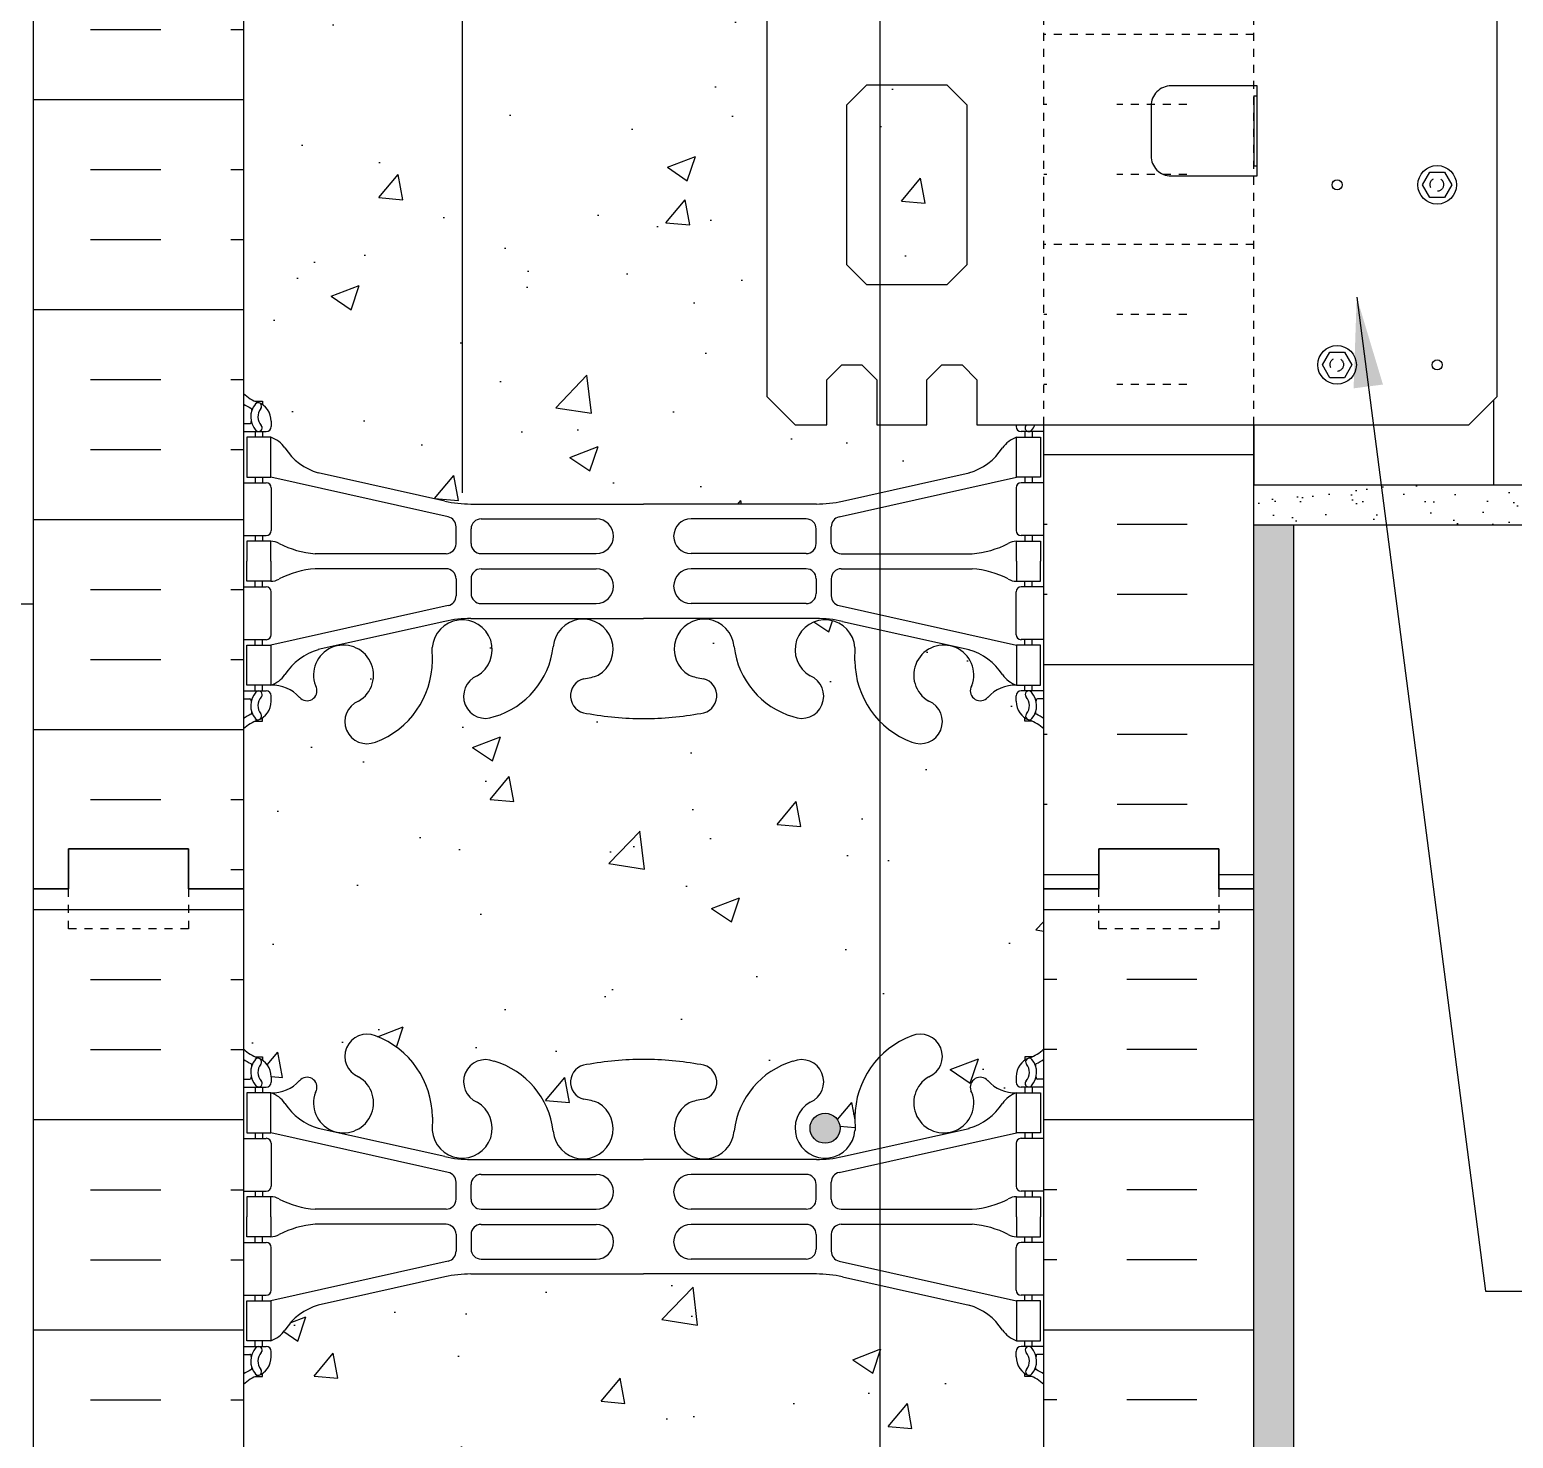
# Model space of a CAD drawing. Header units: inches. Extents: x 109 to 207.6, y 84.6 to 151.9.
# Drawn here: x 172.31 to 190.85, y 117.05 to 134.66 of the extents above; entities that cross this region are included whole.
import ezdxf

# ---------------------------------------------------------------- set-up
doc = ezdxf.new("R2010")
doc.units = ezdxf.units.IN
doc.header["$LTSCALE"] = 0.5
doc.header["$MEASUREMENT"] = 0
doc.linetypes.add('DASHED2', pattern=[0.375, 0.25, -0.125])
doc.linetypes.add('HIDDEN2', pattern=[0.1875, 0.125, -0.0625])
for name, color, linetype in [('HATCH', 12, 'Continuous'), ('line25', 2, 'Continuous'), ('LINE3', 3, 'Continuous'), ('LINE50', 5, 'Continuous'), ('LINE9', 9, 'Continuous'), ('TEXT', 4, 'Continuous'), ('Web_Edge', 9, 'Continuous')]:
    doc.layers.add(name, color=color, linetype=linetype)
doc.styles.add('DIM', font='romans.shx', dxfattribs={"width": 0.7})
doc.dimstyles.new('ext_12', dxfattribs={"dimscale": 12, "dimtxt": 0.09375, "dimasz": 0.09375, "dimexe": 0.09375, "dimexo": 0.0625, "dimgap": 0.0625, "dimtad": 1, "dimdec": 1, "dimzin": 3, "dimdsep": 46, "dimlunit": 4, "dimtxsty": 'DIM', "dimcen": 0.09, "dimdle": 0.09375, "dimclrt": 4, "dimadec": 0, "dimazin": 0, "dimtfac": 1, "dimtdec": 1, "dimtmove": 2, "dimatfit": 3, "dimfxl": 1, "dimfrac": 2, "dimtolj": 1, "dimtzin": 0, "dimarcsym": 0})
pattern_1 = [(37.5, (76.51806, 8.59527), (-0.0157483, 0.4817059), [0, -0.38, 0, -0.425, 0, -0.40625]), (7.5, (76.51806, 8.5953), (0.4424442, 0.7055365), [0, -0.205, 0, -0.3425, 0, -0.13125]), (327.5, (76.21056, 8.59527), (0.7785355, 0.0014148), [0, -0.125, 0, -0.45, 0, -0.5875]), (317.5, (76.21056, 8.5953), (0.7515317, 0.219419), [0, -0.0625, 0, -0.295, 0, -0.3375])]

msp = doc.modelspace()

# ---------------------------------------------------------------- hatches: boundary and pattern name
at = {"layer": 'HATCH'}
h = msp.add_hatch(dxfattribs=at)
h.set_pattern_fill('AR-CONC', color=256, scale=0.5)
h.paths.add_polyline_path([(177.712, 145.28, 0.39233), (177.338, 144.933), (177.339, 144.788, -0.316114), (176.63, 143.752, -1), (176.416, 144.263, 2.155404), (175.878, 144.458), (175.889, 144.436, -0.834375), (175.678, 144.311, 0.23174), (175.32, 144.462), (175.215, 144.462), (175.215, 144.392), (175.263, 144.392, -0.414214), (175.325, 144.329), (175.325, 144.262, -0.249069), (175.215, 144.055), (175.215, 144.013), (175.125, 144.013, 0.088416), (174.979, 143.916), (174.979, 141.916), (174.979, 139.916, 0.088416), (175.125, 139.818), (175.215, 139.818), (175.215, 139.777, -0.249069), (175.325, 139.569), (175.325, 139.502, -0.414214), (175.263, 139.439), (175.215, 139.439), (175.215, 139.369), (175.32, 139.369, 0.231736), (175.678, 139.52, -0.8344), (175.889, 139.395), (175.878, 139.374, 2.155404), (176.416, 139.568, -1), (176.63, 140.079, -0.311223), (177.339, 139.063), (177.338, 138.898, 0.39233), (177.712, 138.551)])
h.paths.add_polyline_path([(182.929, 144.013, -0.19384), (182.619, 144.768), (182.62, 144.933, 1.661382), (182.059, 144.58, -1), (181.845, 144.069, -0.307094), (181.107, 144.965, 1.604516), (180.548, 144.589, 0.055617), (180.727, 144.543, -0.843243), (180.693, 144.111, -0.047544), (179.979, 144.046, -0.047544), (179.265, 144.111, -0.843243), (179.231, 144.543, 0.055617), (179.41, 144.589, 1.604516), (178.852, 144.965, -0.307094), (178.113, 144.069, -0.535521), (177.729, 144.325), (177.729, 139.507, -0.534553), (178.113, 139.762, -0.307094), (178.852, 138.866, 1.604516), (179.41, 139.242, 0.055617), (179.231, 139.288, -0.843243), (179.265, 139.72, -0.047544), (179.979, 139.785, -0.047544), (180.693, 139.72, -0.843243), (180.727, 139.288, 0.055617), (180.548, 139.242, 1.604516), (181.107, 138.866, -0.307094), (181.845, 139.762, -1), (182.059, 139.251, 1.661382), (182.62, 138.898), (182.62, 139.044, -0.198464), (182.929, 139.818)])
h.paths.add_polyline_path([(184.979, 143.916, 0.08841), (184.833, 144.013), (184.743, 144.013), (184.743, 144.055, -0.249069), (184.633, 144.262), (184.633, 144.329, -0.414214), (184.696, 144.392), (184.743, 144.392), (184.743, 144.462), (184.638, 144.462, 0.231736), (184.28, 144.311, -0.8344), (184.069, 144.436), (184.081, 144.458, 2.155404), (183.542, 144.263, -1), (183.328, 143.752, -0.110704), (182.929, 144.013), (182.929, 139.818, -0.110704), (183.328, 140.079, -1), (183.542, 139.568, 2.155404), (184.081, 139.374), (184.069, 139.395, -0.834375), (184.28, 139.52, 0.23174), (184.638, 139.369), (184.743, 139.369), (184.743, 139.439), (184.696, 139.439, -0.414214), (184.633, 139.502), (184.633, 139.569, -0.249069), (184.743, 139.777), (184.743, 139.818), (184.833, 139.818, 0.08841), (184.979, 139.916), (184.979, 141.916)])
h.paths.add_polyline_path([(183.919, 139.247, -1), (183.544, 139.247, -1)], flags=16)
h.paths.add_polyline_path([(184.638, 147.562), (184.743, 147.562), (184.743, 147.632), (184.696, 147.632, -0.414214), (184.633, 147.694), (184.633, 147.762, -0.249069), (184.743, 147.969), (184.743, 148.011), (184.833, 148.011, 0.08841), (184.979, 148.108), (184.979, 148.92, 0.508806), (184.256, 148.867, 0.520567), (183.85, 148.867, 0.520567), (183.457, 148.867, 0.520567), (183.103, 148.867, 0.191784), (182.979, 148.949, 0.191784), (182.855, 148.867, 0.520567), (182.502, 148.867, 0.520567), (182.109, 148.867, 0.520567), (181.702, 148.867, 0.520567), (180.969, 148.907, 0.520567), (180.235, 148.867, 0.520567), (179.829, 148.867, 0.520567), (179.436, 148.867, 0.520567), (179.082, 148.867, 0.520567), (178.754, 148.867, 0.520567), (178.243, 148.867, 0.520567), (177.811, 148.867, 0.136067), (177.712, 148.949), (177.712, 146.731, 0.018252), (177.821, 146.727), (179.979, 146.727), (182.137, 146.727, 0.054974), (182.464, 146.763), (184.045, 147.116, 0.17445), (184.452, 147.412, -0.168672)])
h.paths.add_polyline_path([(177.712, 148.949, 0.359067), (177.418, 148.867, 0.520567), (177.287, 148.867, 0.520567), (176.645, 148.867, 0.520567), (176.304, 148.867, 0.520567), (175.898, 148.867, 0.520567), (175.347, 148.867, 0.520567), (175.216, 148.985, 0.448264), (174.979, 149.013), (174.979, 148.108, 0.088416), (175.125, 148.011), (175.215, 148.011), (175.215, 147.969, -0.249069), (175.325, 147.762), (175.325, 147.694, -0.414214), (175.263, 147.632), (175.215, 147.632), (175.215, 147.562), (175.32, 147.562, -0.168672), (175.506, 147.412, 0.17445), (175.914, 147.116), (177.494, 146.763, 0.036686), (177.712, 146.731)])
h.paths.add_polyline_path([(177.494, 137.068), (175.914, 136.715, 0.17445), (175.506, 136.419, -0.168672), (175.32, 136.269), (175.215, 136.269), (175.215, 136.199), (175.263, 136.199, -0.414214), (175.325, 136.137), (175.325, 136.069, -0.249069), (175.215, 135.862), (175.215, 135.821), (175.125, 135.821, 0.088416), (174.979, 135.723), (174.979, 130.108, 0.088416), (175.125, 130.011), (175.215, 130.011), (175.215, 129.969, -0.249069), (175.325, 129.762), (175.325, 129.694, -0.414214), (175.263, 129.632), (175.215, 129.632), (175.215, 129.562), (175.32, 129.562, -0.168672), (175.506, 129.412, 0.17445), (175.914, 129.116), (177.494, 128.763, 0.054974), (177.821, 128.727), (179.979, 128.727), (182.137, 128.727, 0.054974), (182.464, 128.763), (182.929, 128.867), (182.929, 129.716), (182.894, 129.716), (182.894, 130.278), (182.707, 130.466), (182.457, 130.466), (182.269, 130.278), (182.269, 129.716), (181.873, 129.716), (181.519, 130.069), (181.519, 135.362), (181.873, 135.716), (182.269, 135.716), (182.269, 135.153), (182.457, 134.966), (182.707, 134.966), (182.894, 135.153), (182.894, 135.716), (182.929, 135.716), (182.929, 136.964), (182.464, 137.068, 0.054974), (182.137, 137.104), (179.979, 137.104), (177.821, 137.104, 0.054974)])
h.paths.add_polyline_path([(184.696, 136.199), (184.743, 136.199), (184.743, 136.269), (184.638, 136.269, -0.168672), (184.452, 136.419, 0.17445), (184.045, 136.715), (182.929, 136.964), (182.929, 135.716), (183.519, 135.716), (183.519, 135.153), (183.707, 134.966), (183.957, 134.966), (184.144, 135.153), (184.144, 135.716), (184.979, 135.716), (184.979, 135.723, 0.08841), (184.833, 135.821), (184.743, 135.821), (184.743, 135.862, -0.249069), (184.633, 136.069), (184.633, 136.137, -0.414214)])
h.paths.add_polyline_path([(184.638, 129.562), (184.743, 129.562), (184.743, 129.632), (184.696, 129.632, -0.414214), (184.633, 129.694), (184.633, 129.716), (184.144, 129.716), (184.144, 130.278), (183.957, 130.466), (183.707, 130.466), (183.519, 130.278), (183.519, 129.716), (182.929, 129.716), (182.929, 128.867), (184.045, 129.116, 0.17445), (184.452, 129.412, -0.168672)])
h.paths.add_polyline_path([(182.929, 126.013, -0.19384), (182.619, 126.768), (182.62, 126.933, 1.661382), (182.059, 126.58, -1), (181.845, 126.069, -0.307094), (181.107, 126.965, 1.604516), (180.548, 126.589, 0.055617), (180.727, 126.543, -0.843243), (180.693, 126.111, -0.047544), (179.979, 126.046, -0.047544), (179.265, 126.111, -0.843243), (179.231, 126.543, 0.055617), (179.41, 126.589, 1.604516), (178.852, 126.965, -0.307094), (178.113, 126.069, -1), (177.899, 126.58, 1.661382), (177.338, 126.933), (177.339, 126.788, -0.316114), (176.63, 125.752, -1), (176.416, 126.263, 2.155404), (175.878, 126.458), (175.889, 126.436, -0.834375), (175.678, 126.311, 0.23174), (175.32, 126.462), (175.215, 126.462), (175.215, 126.392), (175.263, 126.392, -0.414214), (175.325, 126.329), (175.325, 126.262, -0.249069), (175.215, 126.055), (175.215, 126.013), (175.125, 126.013, 0.088416), (174.979, 125.916), (174.979, 123.916), (174.979, 121.916, 0.088416), (175.125, 121.818), (175.215, 121.818), (175.215, 121.777, -0.249069), (175.325, 121.569), (175.325, 121.502, -0.414214), (175.263, 121.439), (175.215, 121.439), (175.215, 121.369), (175.32, 121.369, 0.231736), (175.678, 121.52, -0.8344), (175.889, 121.395), (175.878, 121.374, 2.155404), (176.416, 121.568, -1), (176.63, 122.079, -0.311223), (177.339, 121.063), (177.338, 120.898, 1.661382), (177.899, 121.251, -1), (178.113, 121.762, -0.307094), (178.852, 120.866, 1.604516), (179.41, 121.242, 0.055617), (179.231, 121.288, -0.843243), (179.265, 121.72, -0.047544), (179.979, 121.785, -0.047544), (180.693, 121.72, -0.843243), (180.727, 121.288, 0.055617), (180.548, 121.242, 1.604516), (181.107, 120.866, -0.307094), (181.845, 121.762, -1), (182.059, 121.251, 1.661382), (182.62, 120.898), (182.62, 121.044, -0.198464), (182.929, 121.818)])
h.paths.add_polyline_path([(182.434, 120.926, -1), (182.059, 120.926, -1)], flags=16)
h.paths.add_polyline_path([(184.979, 125.916, 0.08841), (184.833, 126.013), (184.743, 126.013), (184.743, 126.055, -0.249069), (184.633, 126.262), (184.633, 126.329, -0.414214), (184.696, 126.392), (184.743, 126.392), (184.743, 126.462), (184.638, 126.462, 0.231736), (184.28, 126.311, -0.8344), (184.069, 126.436), (184.081, 126.458, 2.155404), (183.542, 126.263, -1), (183.328, 125.752, -0.110704), (182.929, 126.013), (182.929, 121.818, -0.110704), (183.328, 122.079, -1), (183.542, 121.568, 2.155404), (184.081, 121.374), (184.069, 121.395, -0.834375), (184.28, 121.52, 0.23174), (184.638, 121.369), (184.743, 121.369), (184.743, 121.439), (184.696, 121.439, -0.414214), (184.633, 121.502), (184.633, 121.569, -0.249069), (184.743, 121.777), (184.743, 121.818), (184.833, 121.818, 0.08841), (184.979, 121.916), (184.979, 123.916)])
h.paths.add_polyline_path([(182.929, 118.964), (182.464, 119.068, 0.054974), (182.137, 119.104), (179.979, 119.104), (177.821, 119.104, 0.054974), (177.494, 119.068), (175.914, 118.715, 0.17445), (175.506, 118.419, -0.168672), (175.32, 118.269), (175.215, 118.269), (175.215, 118.199), (175.263, 118.199, -0.414214), (175.325, 118.137), (175.325, 118.069, -0.249069), (175.215, 117.862), (175.215, 117.821), (175.125, 117.821, 0.088416), (174.979, 117.723), (174.979, 112.108, 0.088416), (175.125, 112.011), (175.215, 112.011), (175.215, 111.969, -0.249069), (175.325, 111.762), (175.325, 111.694, -0.414214), (175.263, 111.632), (175.215, 111.632), (175.215, 111.562), (175.32, 111.562, -0.168672), (175.506, 111.412, 0.17445), (175.914, 111.116), (177.494, 110.763, 0.054974), (177.821, 110.727), (179.979, 110.727), (182.137, 110.727, 0.054974), (182.464, 110.763), (182.929, 110.867)])
h.paths.add_polyline_path([(184.979, 117.723, 0.08841), (184.833, 117.821), (184.743, 117.821), (184.743, 117.862, -0.249069), (184.633, 118.069), (184.633, 118.137, -0.414214), (184.696, 118.199), (184.743, 118.199), (184.743, 118.269), (184.638, 118.269, -0.168672), (184.452, 118.419, 0.17445), (184.045, 118.715), (182.929, 118.964), (182.929, 110.867), (184.045, 111.116, 0.17445), (184.452, 111.412, -0.168672), (184.638, 111.562), (184.743, 111.562), (184.743, 111.632), (184.696, 111.632, -0.414214), (184.633, 111.694), (184.633, 111.762, -0.249069), (184.743, 111.969), (184.743, 112.011), (184.833, 112.011, 0.08841), (184.979, 112.108)])
h.paths.add_polyline_path([(182.929, 108.013, -0.19384), (182.619, 108.768), (182.62, 108.933, 1.661382), (182.059, 108.58, -1), (181.845, 108.069, -0.307094), (181.107, 108.965, 1.604516), (180.548, 108.589, 0.055617), (180.727, 108.543, -0.843243), (180.693, 108.111, -0.047544), (179.979, 108.046, -0.047544), (179.265, 108.111, -0.843243), (179.231, 108.543, 0.055617), (179.41, 108.589, 1.604516), (178.852, 108.965, -0.307094), (178.113, 108.069, -1), (177.899, 108.58, 1.661382), (177.338, 108.933), (177.339, 108.788, -0.316114), (176.63, 107.752, -1), (176.416, 108.263, 2.155404), (175.878, 108.458), (175.889, 108.436, -0.834375), (175.678, 108.311, 0.23174), (175.32, 108.462), (175.215, 108.462), (175.215, 108.392), (175.263, 108.392, -0.414214), (175.325, 108.329), (175.325, 108.262, -0.249069), (175.215, 108.055), (175.215, 108.013), (175.125, 108.013, 0.088416), (174.979, 107.916), (174.979, 105.916), (179.182, 105.916), (180.182, 106.916), (180.182, 104.916), (181.182, 105.916), (182.929, 105.916)])
h.paths.add_polyline_path([(184.979, 107.916, 0.08841), (184.833, 108.013), (184.743, 108.013), (184.743, 108.055, -0.249069), (184.633, 108.262), (184.633, 108.329, -0.414214), (184.696, 108.392), (184.743, 108.392), (184.743, 108.462), (184.638, 108.462, 0.231736), (184.28, 108.311, -0.8344), (184.069, 108.436), (184.081, 108.458, 2.155404), (183.542, 108.263, -1), (183.328, 107.752, -0.110704), (182.929, 108.013), (182.929, 105.916), (184.979, 105.916)])
h = msp.add_hatch(dxfattribs=at)
h.set_pattern_fill('INSUL', color=256, scale=7, style=0)
h.set_pattern_definition([(0, (-2751.1824, -273.094), (0, 2.625), []), (0, (-2751.1824, -272.219), (0, 2.625), [0.875, -0.875]), (0, (-2751.1824, -271.344), (0, 2.625), [0.875, -0.875])])
h.paths.add_polyline_path([(172.354, 123.916), (172.792, 123.916), (172.792, 124.416), (174.292, 124.416), (174.292, 123.916), (174.979, 123.916), (174.979, 141.916), (174.292, 141.916), (174.292, 142.416), (172.792, 142.416), (172.792, 141.916), (172.354, 141.916)])
h = msp.add_hatch(dxfattribs=at)
h.set_pattern_fill('AR-CONC', color=256, scale=0.5, style=0)
h.set_pattern_definition([(50, (3.635, -3.492), (3.5863, -0.31376), [0.375, -4.125]), (355, (3.635, -3.492), (-0.693757, 3.76096), [0.3, -3.3]), (100.4514, (3.9338, -3.518), (2.892547, 3.4472), [0.3187, -3.50571]), (46.1842, (3.635, -2.492), (5.336205, -0.827595), [0.5625, -6.1875]), (96.6356, (4.0796, -2.561), (4.67331, 4.87059), [0.47805, -5.25856]), (351.1842, (3.635, -2.492), (4.67331, 4.87059), [0.45, -4.95]), (21, (4.135, -2.742), (2.984535, -2.013094), [0.375, -4.125]), (326, (4.135, -2.742), (1.216577, 3.62575), [0.3, -3.3]), (71.4514, (4.3836, -2.9097), (4.201113, 1.61265), [0.3187, -3.50571]), (37.5, (3.6349, -3.492), (0.060799, 1.664469), [0, -3.26, 0, -3.35, 0, -3.3125]), (7.5, (3.635, -3.492), (1.315348, 1.972059), [0, -1.91, 0, -3.185, 0, -1.2625]), (327.5, (2.52, -3.492), (2.669112, -0.112774), [0, -1.25, 0, -3.9, 0, -5.175]), (317.5, (2.02, -3.492), (2.91593, 0.500525), [0, -1.625, 0, -2.59, 0, -3.675])])
h.paths.add_polyline_path([(182.519, 133.716), (182.519, 131.716), (182.769, 131.466), (183.769, 131.466), (184.019, 131.716), (184.019, 133.716), (183.769, 133.966), (182.769, 133.966)])
h = msp.add_hatch(dxfattribs=at)
h.set_pattern_fill('INSUL', color=256, scale=7, angle=180, style=0)
h.set_pattern_definition([(180, (76.518, 8.5953), (-3e-16, -2.625), []), (180, (76.518, 7.7203), (-3e-16, -2.625), [0.875, -0.875]), (180, (76.518, 6.8453), (-3e-16, -2.625), [0.875, -0.875])])
h.paths.add_polyline_path([(187.604, 129.716), (184.979, 129.716), (184.979, 123.916), (185.667, 123.916), (185.667, 124.416), (187.167, 124.416), (187.167, 123.916), (187.604, 123.916)])
h = msp.add_hatch(dxfattribs=at)
h.set_pattern_fill('AR-SAND', color=256, scale=0.25, style=0)
h.set_pattern_definition(pattern_1)
h.paths.add_polyline_path([(187.604, 128.966), (187.604, 128.466), (206.57, 128.466), (206.57, 128.966)])
h = msp.add_hatch(dxfattribs=at)
h.set_pattern_fill('AR-SAND', color=256, scale=0.25, style=0)
h.set_pattern_definition(pattern_1)
h.paths.add_polyline_path([(188.104, 128.466), (187.604, 128.466), (187.604, 123.916), (187.604, 105.916), (188.104, 105.916)])
h = msp.add_hatch(dxfattribs=at)
h.set_pattern_fill('INSUL', color=256, scale=7, style=0)
h.set_pattern_definition([(0, (-2751.1824, -291.094), (0, 2.625), []), (0, (-2751.1824, -290.219), (0, 2.625), [0.875, -0.875]), (0, (-2751.1824, -289.344), (0, 2.625), [0.875, -0.875])])
h.paths.add_polyline_path([(172.354, 105.916), (172.792, 105.916), (172.792, 106.416), (174.292, 106.416), (174.292, 105.916), (174.979, 105.916), (174.979, 123.916), (174.292, 123.916), (174.292, 124.416), (172.792, 124.416), (172.792, 123.916), (172.354, 123.916)])
h = msp.add_hatch(dxfattribs=at)
h.set_pattern_fill('INSUL', color=256, scale=7, style=0)
h.set_pattern_definition([(180, (3111.1407, -291.094), (0, 2.625), []), (180, (3111.1407, -290.219), (0, 2.625), [0.875, -0.875]), (180, (3111.1407, -289.344), (0, 2.625), [0.875, -0.875])])
h.paths.add_polyline_path([(187.604, 105.916), (187.167, 105.916), (187.167, 106.416), (185.667, 106.416), (185.667, 105.916), (184.979, 105.916), (184.979, 123.916), (185.667, 123.916), (185.667, 124.416), (187.167, 124.416), (187.167, 123.916), (187.604, 123.916)])
at = {"layer": 'LINE3'}
msp.add_hatch(color=256, dxfattribs=at).paths.add_polyline_path([(182.059, 120.926, 1), (182.434, 120.926, 1)])

# ---------------------------------------------------------------- linework, layer by layer
at = {"layer": 'HATCH', "linetype": 'HIDDEN2'}
for p, q in [((187.604, 134.595), (184.979, 134.595)), ((185.018, 133.72), (184.979, 133.72)), ((186.768, 133.72), (185.893, 133.72)), ((185.018, 132.845), (184.979, 132.845)), ((186.768, 132.845), (185.893, 132.845)), ((187.604, 131.97), (184.979, 131.97)), ((185.018, 131.095), (184.979, 131.095)), ((186.768, 131.095), (185.893, 131.095)), ((185.018, 130.22), (184.979, 130.22)), ((186.768, 130.22), (185.893, 130.22))]:
    msp.add_line(p, q, dxfattribs=at)
at = {"layer": 'line25'}
for p, q in [((174.979, 141.916), (174.979, 123.916)), ((190.604, 128.966), (190.604, 130.029)), ((184.979, 123.916), (184.979, 129.716)), ((187.604, 129.716), (187.604, 128.966)), ((187.604, 128.966), (206.57, 128.966)), ((187.604, 128.966), (190.604, 128.966)), ((174.979, 123.916), (174.979, 105.916)), ((184.979, 105.916), (184.979, 123.916))]:
    msp.add_line(p, q, dxfattribs=at)
msp.add_lwpolyline([(181.519, 135.362), (181.519, 130.069), (181.873, 129.716), (182.269, 129.716), (182.269, 130.278), (182.457, 130.466), (182.707, 130.466), (182.894, 130.278), (182.894, 129.716), (183.519, 129.716), (183.519, 130.278), (183.707, 130.466), (183.957, 130.466), (184.144, 130.278), (184.144, 129.716), (190.291, 129.716), (190.644, 130.069), (190.644, 135.362)], dxfattribs=at)
msp.add_lwpolyline([(182.769, 131.466), (182.519, 131.716), (182.519, 133.716), (182.769, 133.966), (183.769, 133.966), (184.019, 133.716), (184.019, 131.716), (183.769, 131.466)], close=True, dxfattribs=at)
msp.add_lwpolyline([(186.319, 133.078, 0.414214), (186.569, 132.828), (187.644, 132.828), (187.644, 133.953), (186.569, 133.953, 0.414214), (186.319, 133.703)], format="xyb", close=True, dxfattribs=at)
at = {"layer": 'LINE3'}
for p, q in [((177.712, 150.833), (177.712, 128.867)), ((182.929, 147.222), (182.929, 105.916))]:
    msp.add_line(p, q, dxfattribs=at)
msp.add_circle((182.246, 120.926), 0.188, dxfattribs=at)
at = {"layer": 'LINE50'}
for p, q in [((172.354, 123.916), (172.354, 141.916)), ((187.604, 123.916), (187.604, 129.716)), ((172.354, 105.916), (172.354, 123.916)), ((187.604, 105.916), (187.604, 123.916))]:
    msp.add_line(p, q, dxfattribs=at)
for points in [[(174.979, 123.916), (174.292, 123.916), (174.292, 124.416), (172.792, 124.416), (172.792, 123.916), (172.354, 123.916)], [(172.354, 123.916), (172.792, 123.916), (172.792, 124.416), (174.292, 124.416), (174.292, 123.916), (174.979, 123.916)], [(184.979, 123.916), (185.667, 123.916), (185.667, 124.416), (187.167, 124.416), (187.167, 123.916), (187.604, 123.916)], [(187.604, 123.916), (187.167, 123.916), (187.167, 124.416), (185.667, 124.416), (185.667, 123.916), (184.979, 123.916)]]:
    msp.add_lwpolyline(points, dxfattribs=at)
at = {"layer": 'LINE9', "linetype": 'HIDDEN2'}
for p, q in [((187.604, 129.716), (187.604, 135.716)), ((184.979, 129.716), (184.979, 135.697))]:
    msp.add_line(p, q, dxfattribs=at)
at = {"layer": 'LINE9'}
for p, q in [((187.604, 133.828), (187.604, 132.953)), ((187.604, 133.828), (187.644, 133.828)), ((187.604, 132.953), (187.644, 132.953)), ((187.604, 128.466), (206.57, 128.466)), ((188.104, 105.916), (188.104, 128.466)), ((172.354, 127.475), (172.167, 127.475))]:
    msp.add_line(p, q, dxfattribs=at)
for points in [[(189.987, 132.876), (190.079, 132.716), (189.987, 132.556), (189.802, 132.556), (189.71, 132.716), (189.802, 132.876)], [(188.737, 130.626), (188.829, 130.466), (188.737, 130.306), (188.552, 130.306), (188.46, 130.466), (188.552, 130.626)]]:
    msp.add_lwpolyline(points, close=True, dxfattribs=at)
at = {"layer": 'LINE9', "linetype": 'DASHED2', "ltscale": 0.15}
for points in [[(174.292, 123.916), (174.292, 123.916), (174.292, 123.416), (172.792, 123.416), (172.792, 123.916), (172.792, 123.916)], [(174.292, 123.916), (174.292, 123.916), (174.292, 123.416), (172.792, 123.416), (172.792, 123.916), (172.792, 123.916)], [(187.167, 123.916), (187.167, 123.916), (187.167, 123.416), (185.667, 123.416), (185.667, 123.916), (185.667, 123.916)], [(187.167, 123.916), (187.167, 123.916), (187.167, 123.416), (185.667, 123.416), (185.667, 123.916), (185.667, 123.916)]]:
    msp.add_lwpolyline(points, dxfattribs=at)
at = {"layer": 'LINE9'}
for centre, radius in [((189.894, 132.716), 0.241), ((188.644, 132.716), 0.0625), ((188.644, 130.466), 0.241), ((189.894, 130.466), 0.0625)]:
    msp.add_circle(centre, radius, dxfattribs=at)
at = {"layer": 'LINE9', "linetype": 'DASHED2'}
for centre in [(189.89, 132.719), (188.64, 130.469)]:
    msp.add_circle(centre, 0.0843, dxfattribs=at)
at = {"layer": 'Web_Edge'}
for p, q in [((175.125, 130.011), (175.215, 130.011)), ((175.215, 130.011), (175.215, 129.969)), ((174.979, 129.732), (175.057, 129.732)), ((174.979, 129.632), (175.263, 129.632)), ((175.125, 129.632), (175.125, 129.562)), ((175.215, 129.632), (175.215, 129.562)), ((175.325, 129.762), (175.325, 129.694)), ((184.633, 129.716), (184.633, 129.694)), ((184.979, 129.632), (184.696, 129.632)), ((184.743, 129.632), (184.743, 129.562)), ((184.833, 129.632), (184.833, 129.562)), ((175.125, 129.062), (175.125, 128.992)), ((175.215, 129.062), (175.215, 128.992)), ((177.538, 128.565), (175.32, 129.062)), ((177.494, 128.763), (175.914, 129.116)), ((182.421, 128.565), (184.638, 129.062)), ((182.464, 128.763), (184.045, 129.116)), ((184.743, 129.062), (184.743, 128.992)), ((184.833, 129.062), (184.833, 128.992)), ((174.979, 128.992), (175.263, 128.992)), ((175.325, 128.929), (175.325, 128.394)), ((184.633, 128.929), (184.633, 128.394)), ((184.979, 128.992), (184.696, 128.992)), ((177.821, 128.727), (179.979, 128.727)), ((182.137, 128.727), (179.979, 128.727)), ((177.948, 128.541), (179.387, 128.541)), ((182.01, 128.541), (180.571, 128.541)), ((174.979, 128.332), (175.263, 128.332)), ((175.125, 128.332), (175.125, 128.262)), ((175.215, 128.332), (175.215, 128.262)), ((177.635, 128.231), (177.635, 128.443)), ((177.823, 128.232), (177.823, 128.416)), ((182.135, 128.232), (182.135, 128.416)), ((182.323, 128.231), (182.323, 128.443)), ((184.979, 128.332), (184.696, 128.332)), ((184.743, 128.332), (184.743, 128.262)), ((184.833, 128.332), (184.833, 128.262)), ((177.51, 128.106), (175.873, 128.106)), ((177.948, 128.107), (179.387, 128.107)), ((182.01, 128.107), (180.571, 128.107)), ((182.448, 128.106), (184.085, 128.106)), ((177.51, 127.918), (175.873, 127.918)), ((182.448, 127.918), (184.085, 127.918)), ((175.125, 127.692), (175.125, 127.762)), ((175.215, 127.692), (175.215, 127.762)), ((177.635, 127.793), (177.635, 127.58)), ((177.823, 127.792), (177.823, 127.608)), ((177.948, 127.917), (179.387, 127.917)), ((182.01, 127.917), (180.571, 127.917)), ((182.135, 127.792), (182.135, 127.608)), ((182.323, 127.793), (182.323, 127.58)), ((184.743, 127.692), (184.743, 127.762)), ((184.833, 127.692), (184.833, 127.762)), ((174.979, 127.692), (175.263, 127.692)), ((175.325, 127.094), (175.325, 127.629)), ((184.633, 127.094), (184.633, 127.629)), ((184.979, 127.692), (184.696, 127.692)), ((177.538, 127.458), (175.32, 126.962)), ((177.948, 127.483), (179.387, 127.483)), ((182.01, 127.483), (180.571, 127.483)), ((182.421, 127.458), (184.638, 126.962)), ((177.494, 127.26), (175.914, 126.907)), ((177.821, 127.296), (179.979, 127.296)), ((182.137, 127.296), (179.979, 127.296)), ((182.464, 127.26), (184.045, 126.907)), ((174.979, 127.032), (175.263, 127.032)), ((175.125, 126.962), (175.125, 127.032)), ((175.215, 126.962), (175.215, 127.032)), ((184.979, 127.032), (184.696, 127.032)), ((184.743, 126.962), (184.743, 127.032)), ((184.833, 126.962), (184.833, 127.032)), ((177.339, 126.768), (177.338, 126.933)), ((182.619, 126.768), (182.62, 126.933)), ((175.125, 126.392), (175.125, 126.462)), ((175.215, 126.392), (175.215, 126.462)), ((175.878, 126.458), (175.889, 126.436)), ((184.081, 126.458), (184.069, 126.436)), ((184.743, 126.392), (184.743, 126.462)), ((184.833, 126.392), (184.833, 126.462)), ((174.979, 126.392), (175.263, 126.392)), ((174.979, 126.292), (175.057, 126.292)), ((175.325, 126.262), (175.325, 126.329)), ((184.633, 126.262), (184.633, 126.329)), ((184.979, 126.392), (184.696, 126.392)), ((184.979, 126.292), (184.901, 126.292)), ((175.125, 126.013), (175.215, 126.013)), ((175.215, 126.013), (175.215, 126.055)), ((184.743, 126.013), (184.743, 126.055)), ((184.833, 126.013), (184.743, 126.013)), ((175.125, 121.818), (175.215, 121.818)), ((175.215, 121.818), (175.215, 121.777)), ((184.833, 121.818), (184.743, 121.818)), ((184.743, 121.818), (184.743, 121.777)), ((174.979, 121.539), (175.057, 121.539)), ((174.979, 121.439), (175.263, 121.439)), ((175.125, 121.439), (175.125, 121.369)), ((175.215, 121.439), (175.215, 121.369)), ((175.325, 121.569), (175.325, 121.502)), ((184.633, 121.569), (184.633, 121.502)), ((184.979, 121.439), (184.696, 121.439)), ((184.743, 121.439), (184.743, 121.369)), ((184.833, 121.439), (184.833, 121.369)), ((184.979, 121.539), (184.901, 121.539)), ((175.878, 121.374), (175.889, 121.395)), ((184.081, 121.374), (184.069, 121.395)), ((177.339, 121.063), (177.338, 120.898)), ((182.619, 121.063), (182.62, 120.898)), ((177.494, 120.571), (175.914, 120.924)), ((182.464, 120.571), (184.045, 120.924)), ((174.979, 120.799), (175.263, 120.799)), ((175.125, 120.869), (175.125, 120.799)), ((175.215, 120.869), (175.215, 120.799)), ((177.538, 120.373), (175.32, 120.869)), ((175.325, 120.737), (175.325, 120.202)), ((182.421, 120.373), (184.638, 120.869)), ((184.633, 120.737), (184.633, 120.202)), ((184.979, 120.799), (184.696, 120.799)), ((184.743, 120.869), (184.743, 120.799)), ((184.833, 120.869), (184.833, 120.799)), ((177.821, 120.535), (179.979, 120.535)), ((182.137, 120.535), (179.979, 120.535)), ((177.948, 120.348), (179.387, 120.348)), ((182.01, 120.348), (180.571, 120.348)), ((174.979, 120.139), (175.263, 120.139)), ((175.125, 120.139), (175.125, 120.069)), ((175.215, 120.139), (175.215, 120.069)), ((177.635, 120.039), (177.635, 120.251)), ((177.823, 120.039), (177.823, 120.223)), ((182.135, 120.039), (182.135, 120.223)), ((182.323, 120.039), (182.323, 120.251)), ((184.979, 120.139), (184.696, 120.139)), ((184.743, 120.139), (184.743, 120.069)), ((184.833, 120.139), (184.833, 120.069)), ((177.51, 119.914), (175.873, 119.914)), ((177.948, 119.914), (179.387, 119.914)), ((182.01, 119.914), (180.571, 119.914)), ((182.448, 119.914), (184.085, 119.914)), ((177.51, 119.725), (175.873, 119.725)), ((177.635, 119.6), (177.635, 119.388)), ((177.823, 119.599), (177.823, 119.415)), ((177.948, 119.724), (179.387, 119.724)), ((182.01, 119.724), (180.571, 119.724)), ((182.135, 119.599), (182.135, 119.415)), ((182.323, 119.6), (182.323, 119.388)), ((182.448, 119.725), (184.085, 119.725)), ((174.979, 119.499), (175.263, 119.499)), ((175.125, 119.499), (175.125, 119.569)), ((175.215, 119.499), (175.215, 119.569)), ((175.325, 118.902), (175.325, 119.437)), ((184.633, 118.902), (184.633, 119.437)), ((184.979, 119.499), (184.696, 119.499)), ((184.743, 119.499), (184.743, 119.569)), ((184.833, 119.499), (184.833, 119.569)), ((177.538, 119.266), (175.32, 118.769)), ((177.948, 119.29), (179.387, 119.29)), ((182.01, 119.29), (180.571, 119.29)), ((182.421, 119.266), (184.638, 118.769)), ((177.494, 119.068), (175.914, 118.715)), ((177.821, 119.104), (179.979, 119.104)), ((182.137, 119.104), (179.979, 119.104)), ((182.464, 119.068), (184.045, 118.715)), ((174.979, 118.839), (175.263, 118.839)), ((175.125, 118.769), (175.125, 118.839)), ((175.215, 118.769), (175.215, 118.839)), ((184.979, 118.839), (184.696, 118.839)), ((184.743, 118.769), (184.743, 118.839)), ((184.833, 118.769), (184.833, 118.839)), ((174.979, 118.199), (175.263, 118.199)), ((174.979, 118.099), (175.057, 118.099)), ((175.125, 118.199), (175.125, 118.269)), ((175.215, 118.199), (175.215, 118.269)), ((175.325, 118.069), (175.325, 118.137)), ((184.633, 118.069), (184.633, 118.137)), ((184.979, 118.199), (184.696, 118.199)), ((184.743, 118.199), (184.743, 118.269)), ((184.833, 118.199), (184.833, 118.269)), ((184.979, 118.099), (184.901, 118.099)), ((175.125, 117.821), (175.215, 117.821)), ((175.215, 117.821), (175.215, 117.862)), ((184.743, 117.821), (184.743, 117.862)), ((184.833, 117.821), (184.743, 117.821))]:
    msp.add_line(p, q, dxfattribs=at)
for points in [[(175.02, 129.062), (175.32, 129.062), (175.32, 129.562), (175.02, 129.562)], [(184.938, 129.062), (184.638, 129.062), (184.638, 129.562), (184.938, 129.562)], [(175.02, 126.962), (175.32, 126.962), (175.32, 126.462), (175.02, 126.462)], [(184.938, 126.962), (184.638, 126.962), (184.638, 126.462), (184.938, 126.462)], [(175.02, 120.869), (175.32, 120.869), (175.32, 121.369), (175.02, 121.369)], [(184.938, 120.869), (184.638, 120.869), (184.638, 121.369), (184.938, 121.369)], [(175.02, 118.769), (175.32, 118.769), (175.32, 118.269), (175.02, 118.269)], [(184.938, 118.769), (184.638, 118.769), (184.638, 118.269), (184.938, 118.269)]]:
    msp.add_lwpolyline(points, close=True, dxfattribs=at)
for points in [[(175.32, 128.012), (175.32, 128.262), (175.02, 128.262), (175.02, 128.012)], [(184.638, 128.012), (184.638, 128.262), (184.938, 128.262), (184.938, 128.012)], [(175.32, 128.012), (175.32, 127.762), (175.02, 127.762), (175.02, 128.012)], [(184.638, 128.012), (184.638, 127.762), (184.938, 127.762), (184.938, 128.012)], [(175.32, 119.819), (175.32, 120.069), (175.02, 120.069), (175.02, 119.819)], [(184.638, 119.819), (184.638, 120.069), (184.938, 120.069), (184.938, 119.819)], [(175.32, 119.819), (175.32, 119.569), (175.02, 119.569), (175.02, 119.819)], [(184.638, 119.819), (184.638, 119.569), (184.938, 119.569), (184.938, 119.819)]]:
    msp.add_lwpolyline(points, dxfattribs=at)
for centre, radius, start, end in [((175.325, 130.469), 0.5, 226.2109, 250.5288), ((175.325, 130.469), 0.6, 234.7832, 245.0748), ((175.319, 129.816), 0.25, 140.1145, 222.4609), ((175.161, 129.947), 0.045, 321.448, 139.1879), ((175.075, 129.762), 0.25, 0, 70.5288), ((175.063, 129.906), 0.021, 343.464, 63.9957), ((175.319, 129.816), 0.16, 140.0001, 222.4609), ((175.057, 129.751), 0.0196, 269.4032, 15.4901), ((175.168, 129.678), 0.045, 222.4609, 42.4609), ((175.263, 129.694), 0.0625, 270, 0), ((184.696, 129.694), 0.0625, 180, 270), ((184.791, 129.678), 0.045, 137.5391, 317.5391), ((184.639, 129.816), 0.16, 317.5391, 320.9866), ((184.639, 129.816), 0.25, 317.5391, 336.2416), ((175.198, 129.219), 0.364, 34.9775, 70.3387), ((176.121, 129.83), 0.743, 212.7919, 253.8107), ((183.837, 129.83), 0.743, 286.1893, 327.2081), ((184.761, 129.219), 0.364, 109.6613, 145.0225), ((175.263, 128.929), 0.0625, 0, 90), ((184.696, 128.929), 0.0625, 90, 180), ((177.821, 130.227), 1.5, 257.4135, 270), ((182.137, 130.227), 1.5, 270, 282.5865), ((177.51, 128.443), 0.125, 0, 77.3767), ((177.948, 128.416), 0.125, 90, 180), ((179.387, 128.324), 0.217, 270, 90), ((180.571, 128.324), 0.217, 90, 270), ((182.01, 128.416), 0.125, 0, 90), ((182.448, 128.443), 0.125, 102.6233, 180), ((175.263, 128.394), 0.0625, 270, 0), ((184.696, 128.394), 0.0625, 180, 270), ((175.316, 128.043), 0.219, 60.4937, 88.92), ((175.962, 129.273), 1.17, 242.6365, 265.6505), ((177.51, 128.231), 0.125, 270, 0), ((177.948, 128.232), 0.125, 180, 270), ((182.01, 128.232), 0.125, 270, 360), ((182.448, 128.231), 0.125, 180, 270), ((183.997, 129.273), 1.17, 274.3495, 297.3635), ((184.642, 128.043), 0.219, 91.08, 119.5063), ((175.962, 126.751), 1.17, 94.3495, 117.3635), ((177.51, 127.793), 0.125, 0, 90), ((182.448, 127.793), 0.125, 90, 180), ((183.997, 126.751), 1.17, 62.6365, 85.6505), ((175.316, 127.98), 0.219, 271.08, 299.5063), ((177.948, 127.792), 0.125, 90, 180), ((179.387, 127.7), 0.217, 270, 90), ((180.571, 127.7), 0.217, 90, 270), ((182.01, 127.792), 0.125, 0, 90), ((184.642, 127.98), 0.219, 240.4937, 268.92), ((175.263, 127.629), 0.0625, 0, 90), ((177.51, 127.58), 0.125, 282.6233, 0), ((177.948, 127.608), 0.125, 180, 270), ((182.01, 127.608), 0.125, 270, 0), ((182.448, 127.58), 0.125, 180, 257.3767), ((184.696, 127.629), 0.0625, 90, 180), ((177.712, 126.905), 0.375, 299.9315, 175.7552), ((177.821, 125.796), 1.5, 90, 102.5865), ((179.223, 126.914), 0.375, 299.9315, 175.7552), ((180.735, 126.914), 0.375, 4.2448, 240.0685), ((182.246, 126.905), 0.375, 4.2448, 240.0685), ((182.137, 125.796), 1.5, 77.4135, 90), ((175.263, 127.094), 0.0625, 270, 0), ((184.696, 127.094), 0.0625, 180, 270), ((176.121, 126.193), 0.743, 106.1893, 147.2081), ((176.229, 126.588), 0.375, 299.9315, 200.3757), ((177.822, 127.062), 1.034, 286.3365, 353.3331), ((182.136, 127.062), 1.034, 186.6669, 253.6635), ((183.729, 126.588), 0.375, 339.6243, 240.0685), ((183.837, 126.193), 0.743, 32.7919, 73.8107), ((176.247, 126.774), 1.092, 290.5175, 359.6668), ((183.711, 126.774), 1.092, 180.3332, 249.4825), ((175.198, 126.804), 0.364, 289.6613, 325.0225), ((175.345, 126.021), 0.441, 41.0127, 93.2024), ((175.772, 126.393), 0.125, 221.0127, 20.3757), ((178.006, 126.325), 0.277, 112.68, 292.68), ((179.285, 126.33), 0.22, 104.2604, 264.8165), ((179.116, 127.369), 0.834, 277.8937, 290.6271), ((180.842, 127.369), 0.834, 249.3729, 262.1063), ((180.673, 126.33), 0.22, 275.1835, 75.7396), ((181.952, 126.325), 0.277, 247.32, 67.32), ((184.186, 126.393), 0.125, 159.6243, 318.9873), ((184.613, 126.021), 0.441, 86.7976, 138.9873), ((184.761, 126.804), 0.364, 214.9775, 250.3387), ((175.057, 126.272), 0.0196, 344.5099, 90.5968), ((175.319, 126.207), 0.25, 137.5391, 219.8855), ((175.168, 126.346), 0.045, 317.5391, 137.5391), ((175.075, 126.262), 0.25, 289.4712, 360), ((175.319, 126.207), 0.16, 137.5391, 219.9999), ((175.263, 126.329), 0.0625, 360, 90), ((176.523, 126.008), 0.277, 112.68, 292.68), ((183.435, 126.008), 0.277, 247.32, 67.32), ((184.696, 126.329), 0.0625, 90, 180), ((184.883, 126.262), 0.25, 180, 250.5288), ((184.791, 126.346), 0.045, 42.4609, 222.4609), ((184.639, 126.207), 0.16, 320.0001, 42.4609), ((184.639, 126.207), 0.25, 320.1145, 42.4609), ((184.901, 126.272), 0.0196, 89.4032, 195.4901), ((175.325, 125.555), 0.6, 114.9252, 125.2168), ((175.063, 126.118), 0.021, 296.0043, 16.536), ((175.161, 126.076), 0.045, 220.8121, 38.552), ((179.962, 129.823), 3.777, 259.3725, 270.2606), ((179.996, 129.823), 3.777, 269.7394, 280.6275), ((184.797, 126.076), 0.045, 141.448, 319.1879), ((184.895, 126.118), 0.021, 163.464, 243.9957), ((184.633, 125.555), 0.6, 54.7832, 65.0748), ((175.325, 125.555), 0.5, 109.4712, 133.7891), ((184.633, 125.555), 0.5, 46.2122, 70.5288), ((176.523, 121.824), 0.277, 67.32, 247.32), ((176.247, 121.057), 1.092, 0.3332, 69.4825), ((183.711, 121.057), 1.092, 110.5175, 179.6668), ((183.435, 121.824), 0.277, 292.68, 112.68), ((175.325, 122.277), 0.5, 226.2109, 250.5288), ((175.161, 121.755), 0.045, 321.448, 139.1879), ((175.075, 121.569), 0.25, 0, 70.5288), ((184.883, 121.569), 0.25, 109.4712, 180), ((184.797, 121.755), 0.045, 40.8121, 218.552), ((184.633, 122.277), 0.5, 289.4712, 313.7878), ((175.325, 122.277), 0.6, 234.7832, 245.0748), ((175.319, 121.624), 0.25, 140.1145, 222.4609), ((175.063, 121.713), 0.021, 343.464, 63.9957), ((175.319, 121.624), 0.16, 140.0001, 222.4609), ((178.006, 121.506), 0.277, 67.32, 247.32), ((177.822, 120.77), 1.034, 6.6669, 73.6635), ((179.285, 121.501), 0.22, 95.1835, 255.7396), ((179.962, 118.008), 3.777, 89.7394, 100.6275), ((179.996, 118.008), 3.777, 79.3725, 90.2606), ((180.673, 121.501), 0.22, 284.2604, 84.8165), ((182.136, 120.77), 1.034, 106.3365, 173.3331), ((181.952, 121.506), 0.277, 292.68, 112.68), ((184.639, 121.624), 0.16, 317.5391, 39.9999), ((184.639, 121.624), 0.25, 317.5391, 39.8855), ((184.895, 121.713), 0.021, 116.0043, 196.536), ((184.633, 122.277), 0.6, 294.9252, 305.2168), ((175.057, 121.559), 0.0196, 269.4032, 15.4901), ((175.168, 121.486), 0.045, 222.4609, 42.4609), ((175.263, 121.502), 0.0625, 270, 0), ((175.345, 121.81), 0.441, 266.7976, 318.9873), ((175.772, 121.438), 0.125, 339.6243, 138.9873), ((176.229, 121.243), 0.375, 159.6243, 60.0685), ((183.729, 121.243), 0.375, 119.9315, 20.3757), ((184.186, 121.438), 0.125, 41.0127, 200.3757), ((184.613, 121.81), 0.441, 221.0127, 273.2024), ((184.696, 121.502), 0.0625, 180, 270), ((184.791, 121.486), 0.045, 137.5391, 317.5391), ((184.901, 121.559), 0.0196, 164.5099, 270.5968), ((175.198, 121.027), 0.364, 34.9775, 70.3387), ((177.712, 120.926), 0.375, 184.2448, 60.0685), ((179.116, 120.462), 0.834, 69.3729, 82.1063), ((180.842, 120.462), 0.834, 97.8937, 110.6271), ((182.246, 120.926), 0.375, 119.9315, 355.7552), ((184.761, 121.027), 0.364, 109.6613, 145.0225), ((176.121, 121.638), 0.743, 212.7919, 253.8107), ((179.223, 120.917), 0.375, 184.2448, 60.0685), ((180.735, 120.917), 0.375, 119.9315, 355.7552), ((183.837, 121.638), 0.743, 286.1893, 327.2081), ((175.263, 120.737), 0.0625, 0, 90), ((184.696, 120.737), 0.0625, 90, 180), ((177.821, 122.035), 1.5, 257.4135, 270), ((182.137, 122.035), 1.5, 270, 282.5865), ((177.51, 120.251), 0.125, 0, 77.3767), ((177.948, 120.223), 0.125, 90, 180), ((179.387, 120.131), 0.217, 270, 90), ((180.571, 120.131), 0.217, 90, 270), ((182.01, 120.223), 0.125, 0, 90), ((182.448, 120.251), 0.125, 102.6233, 180), ((175.263, 120.202), 0.0625, 270, 0), ((184.696, 120.202), 0.0625, 180, 270), ((175.316, 119.851), 0.219, 60.4937, 88.92), ((175.962, 121.08), 1.17, 242.6365, 265.6505), ((177.51, 120.039), 0.125, 270, 0), ((177.948, 120.039), 0.125, 180, 270), ((182.01, 120.039), 0.125, 270, 360), ((182.448, 120.039), 0.125, 180, 270), ((183.997, 121.08), 1.17, 274.3495, 297.3635), ((184.642, 119.851), 0.219, 91.08, 119.5063), ((175.316, 119.788), 0.219, 271.08, 299.5063), ((175.962, 118.558), 1.17, 94.3495, 117.3635), ((177.51, 119.6), 0.125, 0, 90), ((177.948, 119.599), 0.125, 90, 180), ((179.387, 119.507), 0.217, 270, 90), ((180.571, 119.507), 0.217, 90, 270), ((182.01, 119.599), 0.125, 0, 90), ((182.448, 119.6), 0.125, 90, 180), ((183.997, 118.558), 1.17, 62.6365, 85.6505), ((184.642, 119.788), 0.219, 240.4937, 268.92), ((175.263, 119.437), 0.0625, 0, 90), ((177.948, 119.415), 0.125, 180, 270), ((182.01, 119.415), 0.125, 270, 0), ((184.696, 119.437), 0.0625, 90, 180), ((177.51, 119.388), 0.125, 282.6233, 0), ((182.448, 119.388), 0.125, 180, 257.3767), ((177.821, 117.604), 1.5, 90, 102.5865), ((182.137, 117.604), 1.5, 77.4135, 90), ((175.263, 118.902), 0.0625, 270, 0), ((184.696, 118.902), 0.0625, 180, 270), ((176.121, 118.001), 0.743, 106.1893, 147.2081), ((183.837, 118.001), 0.743, 32.7919, 73.8107), ((175.198, 118.612), 0.364, 289.6613, 325.0225), ((184.761, 118.612), 0.364, 214.9775, 250.3387), ((175.057, 118.08), 0.0196, 344.5099, 90.5968), ((175.319, 118.015), 0.25, 137.5391, 219.8855), ((175.168, 118.153), 0.045, 317.5391, 137.5391), ((175.319, 118.015), 0.16, 137.5391, 219.9999), ((175.263, 118.137), 0.0625, 360, 90), ((184.696, 118.137), 0.0625, 90, 180), ((184.791, 118.153), 0.045, 42.4609, 222.4609), ((184.639, 118.015), 0.16, 320.0001, 42.4609), ((184.639, 118.015), 0.25, 320.1145, 42.4609), ((184.901, 118.08), 0.0196, 89.4032, 195.4901), ((175.325, 117.362), 0.6, 114.9252, 125.2168), ((175.063, 117.925), 0.021, 296.0043, 16.536), ((175.161, 117.884), 0.045, 220.8121, 38.552), ((175.075, 118.069), 0.25, 289.4712, 360), ((184.883, 118.069), 0.25, 180, 250.5288), ((184.797, 117.884), 0.045, 141.448, 319.1879), ((184.895, 117.925), 0.021, 163.464, 243.9957), ((184.633, 117.362), 0.6, 54.7842, 65.0748), ((175.325, 117.362), 0.5, 109.4712, 133.7891), ((184.633, 117.362), 0.5, 46.2122, 70.5288)]:
    msp.add_arc(centre, radius, start, end, dxfattribs=at)
for points in [[(177.823, 128.237), (177.823, 128.411)], [(182.135, 128.237), (182.135, 128.411)], [(177.823, 127.787), (177.823, 127.613)], [(182.135, 127.787), (182.135, 127.613)], [(177.823, 120.044), (177.823, 120.218)], [(182.135, 120.044), (182.135, 120.218)], [(177.823, 119.594), (177.823, 119.42)], [(182.135, 119.594), (182.135, 119.42)]]:
    msp.add_open_spline(points, degree=1, dxfattribs=at)

# ---------------------------------------------------------------- leaders
at = {"layer": 'TEXT'}
msp.add_leader([(188.889, 131.312), (190.5, 118.888), (191.519, 118.888)], dimstyle='ext_12', override={"dimtad": 0}, dxfattribs=at)

doc.saveas('drawing.dxf')
